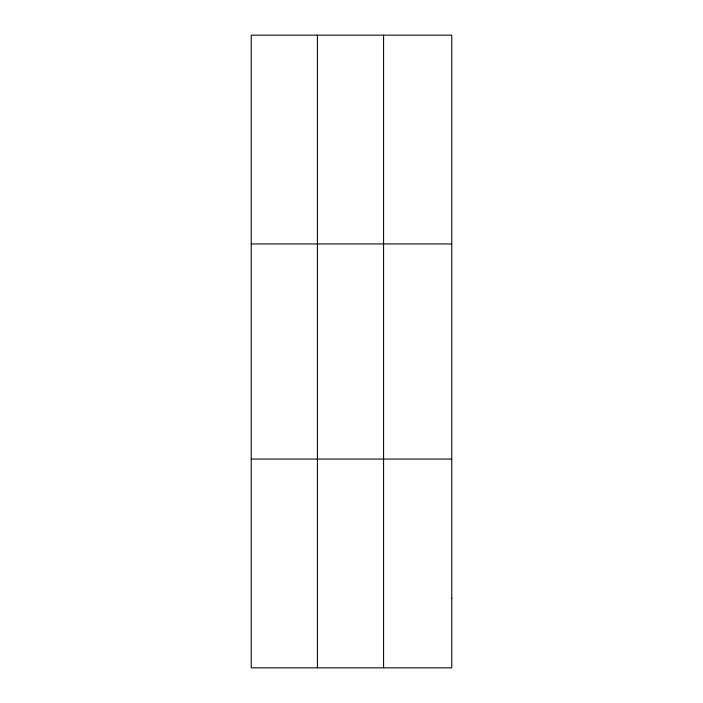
<?xml version="1.0" encoding="UTF-8"?>
<svg xmlns="http://www.w3.org/2000/svg" width="703" height="703" viewBox="0 0 703 703"><rect width="100%" height="100%" fill="white"/><g stroke="black" fill="none" stroke-linecap="round" stroke-linejoin="round"><path stroke-width="1.05" d="M383.583 667.85L383.583 35.15M251.235 243.941L451.765 243.941M251.235 459.059L451.765 459.059M317.413 35.15L317.413 667.85M451.765 598.253L451.765 667.85L251.235 667.85L251.235 35.15L451.765 35.15L451.765 598.253"/></g></svg>
